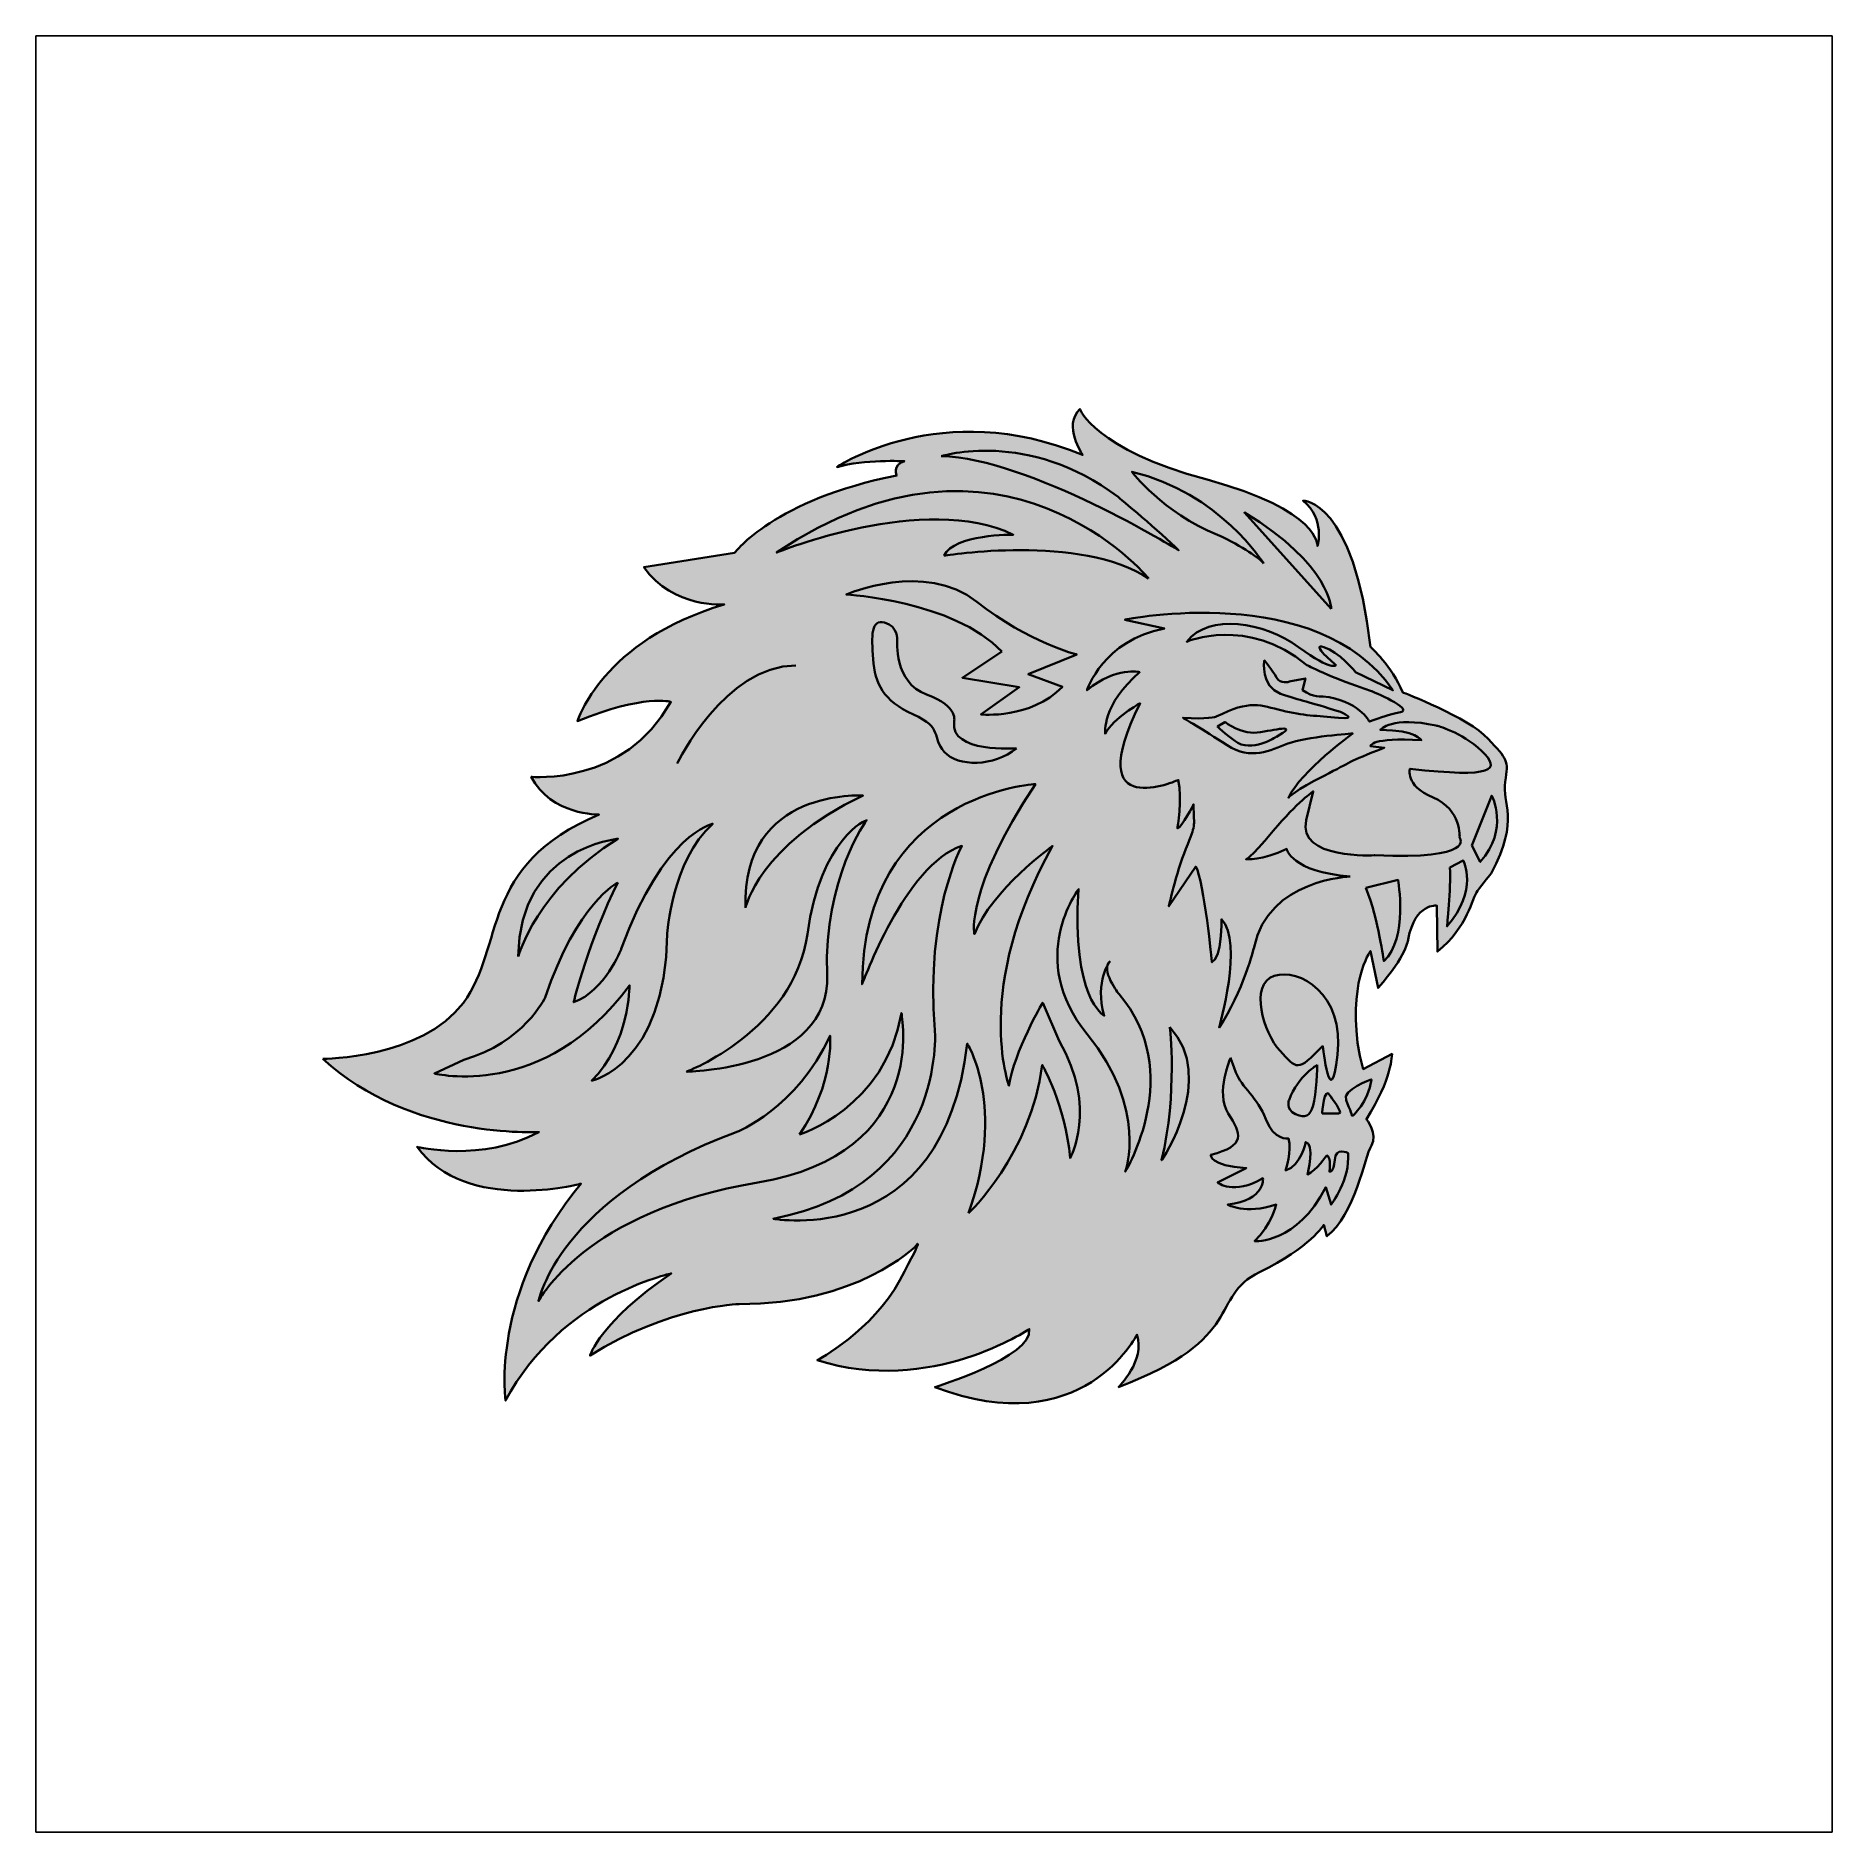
# Model space of a CAD drawing. Header units: inches. Extents: x -361 to 1639, y -600 to 1400.
import ezdxf

# ---------------------------------------------------------------- set-up
doc = ezdxf.new("R2010")
doc.units = ezdxf.units.IN
doc.header["$MEASUREMENT"] = 0
for name, color, linetype in [('Cabellera', 7, 'Continuous'), ('Capa 1', 7, 'Continuous'), ('Colmillos', 7, 'Continuous'), ('Contorno Lon', 7, 'Continuous'), ('ojos', 7, 'Continuous'), ('rostro 1', 7, 'Continuous')]:
    doc.layers.add(name, color=color, linetype=linetype)
picture_1 = doc.add_image_def('image1.png', size_in_pixel=(2000, 2000))

msp = doc.modelspace()

# ---------------------------------------------------------------- hatches: boundary and pattern name
at = {"layer": 'Cabellera', "true_color": 0xfffdfd}
h = msp.add_hatch(color=7, dxfattribs=at)
h.dxf.hatch_style = 2
edge = h.paths.add_edge_path()
edge.add_spline(control_points=[(878, 796), (878, 796), (714.7, 994), (463.7, 824.7), (463.7, 824.7), (628.7, 892.5), (727.3, 844.6), (727.3, 844.6), (661, 845.3), (650.5, 821.3), (650.5, 821.3), (802, 846), (878, 796)], knot_values=[0, 0, 0, 0, 1, 1, 1, 2, 2, 2, 3, 3, 3, 4, 4, 4, 4], degree=3, periodic=1)
h = msp.add_hatch(color=7, dxfattribs=at)
h.dxf.hatch_style = 2
edge = h.paths.add_edge_path()
edge.add_spline(control_points=[(647, 932), (647, 932), (743.3, 962.7), (844, 886.7), (844, 886.7), (892, 846.7), (911.3, 827.3), (911.3, 827.3), (745.3, 930), (647, 932)], knot_values=[0, 0, 0, 0, 1, 1, 1, 2, 2, 2, 3, 3, 3, 3], degree=3, periodic=1)
h = msp.add_hatch(color=7, dxfattribs=at)
h.dxf.hatch_style = 2
edge = h.paths.add_edge_path()
edge.add_spline(control_points=[(1006, 812.7), (1006, 812.7), (957.3, 891.3), (859.3, 914.7), (859.3, 914.7), (893.3, 869.2), (954.7, 844.6), (983.3, 831.3), (1002, 818), (1006, 812.7)], knot_values=[0, 0, 0, 0, 1, 1, 1, 2, 2, 2, 3, 3, 3, 3], degree=3, periodic=1)
h = msp.add_hatch(color=7, dxfattribs=at)
h.dxf.hatch_style = 2
edge = h.paths.add_edge_path()
edge.add_spline(control_points=[(1081.3, 762), (1081.3, 762), (1081.3, 810.7), (984.7, 869.3), (984.7, 869.3), (1081.3, 762), (1081.3, 762)], knot_values=[0, 0, 0, 0, 1, 1, 1, 2, 2, 2, 2], degree=3, periodic=1)
h = msp.add_hatch(color=7, dxfattribs=at)
h.dxf.hatch_style = 2
edge = h.paths.add_edge_path()
edge.add_spline(control_points=[(714.7, 714.7), (714.7, 714.7), (670.7, 685.3), (670.7, 685.3), (670.7, 685.3), (734, 674.7), (734, 674.7), (734, 674.7), (691.3, 644.5), (691.3, 644.5), (691.3, 644.5), (746.7, 638.7), (782, 675.3), (782, 675.3), (744, 689.3), (744, 689.3), (744, 689.3), (798, 711.3), (798, 711.3), (798, 711.3), (744.7, 724), (686.7, 770), (628.7, 816), (541.3, 778), (541.3, 778), (541.3, 778), (660, 771.3), (714.7, 714.7)], knot_values=[0, 0, 0, 0, 1, 1, 1, 2, 2, 2, 3, 3, 3, 4, 4, 4, 5, 5, 5, 6, 6, 6, 7, 7, 7, 8, 8, 8, 9, 9, 9, 9], degree=3, periodic=1)
h = msp.add_hatch(color=7, dxfattribs=at)
h.dxf.hatch_style = 2
edge = h.paths.add_edge_path()
edge.add_spline(control_points=[(730.7, 606.7), (730.7, 606.7), (656.7, 601.3), (661.3, 636), (661.3, 636), (667.5, 653.3), (630.8, 666.7), (594, 680), (598, 727.3), (598, 727.3), (598, 727.3), (599.3, 742.7), (584, 746.7), (568.7, 750.7), (569.3, 732.7), (571.3, 706), (573.3, 679.3), (582, 659.7), (616, 644.5), (650, 629.3), (635.6, 619.3), (650.5, 602.7), (665.3, 586), (706, 586), (730.7, 606.7)], knot_values=[0, 0, 0, 0, 1, 1, 1, 2, 2, 2, 3, 3, 3, 4, 4, 4, 5, 5, 5, 6, 6, 6, 7, 7, 7, 8, 8, 8, 8], degree=3, periodic=1)
h = msp.add_hatch(color=7, dxfattribs=at)
h.dxf.hatch_style = 2
edge = h.paths.add_edge_path()
edge.add_spline(control_points=[(353, 590), (353, 590), (406, 699), (485, 699)], knot_values=[0, 0, 0, 0, 1, 1, 1, 1], degree=3, periodic=0)
edge.add_line((485, 699), (353, 590))
h = msp.add_hatch(color=7, dxfattribs=at)
h.dxf.hatch_style = 2
edge = h.paths.add_edge_path()
edge.add_spline(control_points=[(429, 429), (429, 429), (444, 499.3), (560, 554.2), (560, 554.2), (425, 563), (429, 429)], knot_values=[0, 0, 0, 0, 1, 1, 1, 2, 2, 2, 2], degree=3, periodic=1)
h = msp.add_hatch(color=7, dxfattribs=at)
h.dxf.hatch_style = 2
edge = h.paths.add_edge_path()
edge.add_spline(control_points=[(677.5, 89), (677.5, 89), (747, 154.5), (759.5, 254.2), (759.5, 254.2), (785.5, 209.5), (790.5, 150.5), (790.5, 150.5), (822, 205), (778.5, 281), (778.5, 281), (760, 323.5), (760, 323.5), (760, 323.5), (728, 269), (722.5, 231), (722.5, 231), (682, 340), (771, 498), (771, 498), (703, 449), (684, 400), (684, 400), (673, 448), (752, 567), (752, 567), (560, 556), (559, 344), (559, 344), (607, 478), (670, 498), (670, 498), (629, 423.5), (640, 292.8), (640, 292.8), (653, 119), (460, 83), (460, 83), (649, 47), (676, 278), (676, 278), (720, 209), (677.5, 89)], knot_values=[0, 0, 0, 0, 1, 1, 1, 2, 2, 2, 3, 3, 3, 4, 4, 4, 5, 5, 5, 6, 6, 6, 7, 7, 7, 8, 8, 8, 9, 9, 9, 10, 10, 10, 11, 11, 11, 12, 12, 12, 13, 13, 13, 14, 14, 14, 14], degree=3, periodic=1)
h = msp.add_hatch(color=7, dxfattribs=at)
h.dxf.hatch_style = 2
edge = h.paths.add_edge_path()
edge.add_spline(control_points=[(287, 457.3), (287, 457.3), (241.3, 434.7), (206, 329.3), (206, 329.3), (182, 278.7), (115.3, 260), (115.3, 260), (82.7, 244.7), (82.7, 244.7), (82.7, 244.7), (204, 213.3), (300, 342.7), (300, 342.7), (300, 278), (258, 236.7), (258, 236.7), (339.3, 254), (342, 400), (342, 400), (346.7, 481.3), (392.7, 522.7), (392.7, 522.7), (338, 512.7), (290.7, 383.3), (290.7, 383.3), (272.7, 336.6), (237.7, 324), (237.7, 324), (256, 396), (287, 457.3)], knot_values=[0, 0, 0, 0, 1, 1, 1, 2, 2, 2, 3, 3, 3, 4, 4, 4, 5, 5, 5, 6, 6, 6, 7, 7, 7, 8, 8, 8, 9, 9, 9, 10, 10, 10, 10], degree=3, periodic=1)
h = msp.add_hatch(color=7, dxfattribs=at)
h.dxf.hatch_style = 2
edge = h.paths.add_edge_path()
edge.add_spline(control_points=[(363.3, 246.7), (363.3, 246.7), (482.7, 292), (498, 400), (513.3, 508), (564, 526.8), (564, 526.8), (564, 526.8), (516, 462), (520, 355), (524, 248), (363.3, 246.7), (363.3, 246.7)], knot_values=[0, 0, 0, 0, 1, 1, 1, 2, 2, 2, 3, 3, 3, 4, 4, 4, 4], degree=3, periodic=1)
h = msp.add_hatch(color=7, dxfattribs=at)
h.dxf.hatch_style = 2
edge = h.paths.add_edge_path()
edge.add_spline(control_points=[(176, 375), (176, 375), (197, 451), (287, 506), (287, 506), (177, 496), (176, 375)], knot_values=[0, 0, 0, 0, 1, 1, 1, 2, 2, 2, 2], degree=3, periodic=1)
h = msp.add_hatch(color=7, dxfattribs=at)
h.dxf.hatch_style = 2
edge = h.paths.add_edge_path()
edge.add_spline(control_points=[(835, 369.8), (835, 369.8), (817.5, 348), (828.5, 309), (828.5, 309), (791.5, 328.5), (800, 450), (800, 450), (741, 372.5), (809.5, 288.5), (878, 204.5), (852, 135.5), (852, 135.5), (852, 135.5), (919.5, 246.5), (845, 333), (845, 333), (823.5, 360.7), (835, 369.8)], knot_values=[0, 0, 0, 0, 1, 1, 1, 2, 2, 2, 3, 3, 3, 4, 4, 4, 5, 5, 5, 6, 6, 6, 6], degree=3, periodic=1)
h = msp.add_hatch(color=7, dxfattribs=at)
h.dxf.hatch_style = 2
edge = h.paths.add_edge_path()
edge.add_spline(control_points=[(1072, 275.5), (1072, 275.5), (1080.3, 197.3), (1088.3, 265.3), (1096.3, 333.3), (1045.7, 362.7), (1017.7, 353.3), (989.7, 344), (1005.7, 290), (1024.3, 270), (1043, 250), (1043, 245), (1072, 275.5)], knot_values=[0, 0, 0, 0, 1, 1, 1, 2, 2, 2, 3, 3, 3, 4, 4, 4, 4], degree=3, periodic=1)
h = msp.add_hatch(color=7, dxfattribs=at)
h.dxf.hatch_style = 2
edge = h.paths.add_edge_path()
edge.add_spline(control_points=[(489.3, 176.7), (489.3, 176.7), (584.7, 206), (602.7, 312), (602.7, 312), (635.3, 155.3), (442.7, 123.3), (250, 91.3), (198.7, -8.7), (198.7, -8.7), (198.7, -8.7), (220.7, 106), (418.7, 179.3), (418.7, 179.3), (486.7, 205.9), (523.3, 286.7), (523.3, 286.7), (528, 233.3), (489.3, 176.7)], knot_values=[0, 0, 0, 0, 1, 1, 1, 2, 2, 2, 3, 3, 3, 4, 4, 4, 5, 5, 5, 6, 6, 6, 6], degree=3, periodic=1)
h = msp.add_hatch(color=7, dxfattribs=at)
h.dxf.hatch_style = 2
edge = h.paths.add_edge_path()
edge.add_spline(control_points=[(901.5, 296.3), (901.5, 296.3), (910.5, 224), (892.5, 148), (892.5, 148), (954.5, 239.1), (901.5, 296.3)], knot_values=[0, 0, 0, 0, 1, 1, 1, 2, 2, 2, 2], degree=3, periodic=1)
h = msp.add_hatch(color=7, dxfattribs=at)
h.dxf.hatch_style = 2
edge = h.paths.add_edge_path()
edge.add_spline(control_points=[(969.3, 262), (969.3, 262), (952, 223.7), (966.7, 200.2), (981.3, 176.7), (986.7, 164.7), (947.3, 154), (947.3, 154), (945.3, 142), (986.7, 139.3), (986.7, 139.3), (954.7, 123.3), (954.7, 123.3), (954.7, 123.3), (972.7, 108.7), (1005.3, 128), (1005.3, 128), (1008.7, 104), (966, 98.7), (966, 98.7), (985.3, 87.3), (1020, 98.7), (1020, 98.7), (1014.7, 76), (996, 58), (996, 58), (1043.3, 54.7), (1075.3, 118), (1075.3, 118), (1081.2, 98.7), (1081.2, 98.7), (1081.2, 98.7), (1102.7, 127.3), (1100, 156), (1100, 156), (1086.2, 163.5), (1085.2, 148.5), (1084.2, 133.5), (1079.3, 135.5), (1079.3, 135.5), (1079.3, 135.5), (1081.8, 152), (1076.2, 153.3), (1076.2, 153.3), (1064.7, 136.5), (1054.8, 132.3), (1054.8, 132.3), (1063.5, 167.3), (1052.7, 168.3), (1052.7, 168.3), (1048.3, 142.3), (1030.5, 136.8), (1030.5, 136.8), (1037.8, 158.8), (1033.6, 172.3), (1033.6, 172.3), (1017.2, 169.8), (1008.5, 193.8), (999.8, 217.8), (981, 229.7), (975.2, 245.8), (969.3, 262), (969.3, 262), (969.3, 262)], knot_values=[0, 0, 0, 0, 1, 1, 1, 2, 2, 2, 3, 3, 3, 4, 4, 4, 5, 5, 5, 6, 6, 6, 7, 7, 7, 8, 8, 8, 9, 9, 9, 10, 10, 10, 11, 11, 11, 12, 12, 12, 13, 13, 13, 14, 14, 14, 15, 15, 15, 16, 16, 16, 17, 17, 17, 18, 18, 18, 19, 19, 19, 20, 20, 20, 21, 21, 21, 21], degree=3, periodic=1)
at = {"layer": 'Colmillos', "true_color": 0xf2e7e7}
h = msp.add_hatch(color=7, dxfattribs=at)
h.dxf.hatch_style = 2
edge = h.paths.add_edge_path()
edge.add_spline(control_points=[(1238, 498.7), (1238, 498.7), (1260, 554.2), (1260, 554.2), (1260, 554.2), (1279.8, 516.8), (1247.2, 480.3), (1247.2, 480.3), (1238, 498.7), (1238, 498.7)], knot_values=[0, 0, 0, 0, 1, 1, 1, 2, 2, 2, 3, 3, 3, 3], degree=3, periodic=1)
h = msp.add_hatch(color=7, dxfattribs=at)
h.dxf.hatch_style = 2
edge = h.paths.add_edge_path()
edge.add_spline(control_points=[(1213.5, 474), (1213.5, 474), (1228.3, 481.7), (1228.3, 481.7), (1228.3, 481.7), (1245.7, 449), (1210.2, 408.5), (1210.2, 408.5), (1214.8, 450.3), (1213.5, 474)], knot_values=[0, 0, 0, 0, 1, 1, 1, 2, 2, 2, 3, 3, 3, 3], degree=3, periodic=1)
h = msp.add_hatch(color=7, dxfattribs=at)
h.dxf.hatch_style = 2
edge = h.paths.add_edge_path()
edge.add_spline(control_points=[(1120, 451.3), (1120, 451.3), (1155.7, 460.3), (1155.7, 460.3), (1155.7, 460.3), (1167.5, 395), (1139.8, 369.8), (1139.8, 369.8), (1134.2, 415), (1120, 451.3)], knot_values=[0, 0, 0, 0, 1, 1, 1, 2, 2, 2, 3, 3, 3, 3], degree=3, periodic=1)
h = msp.add_hatch(color=7, dxfattribs=at)
h.dxf.hatch_style = 2
edge = h.paths.add_edge_path()
edge.add_spline(control_points=[(1065.8, 254.2), (1065.8, 254.2), (1045, 243), (1034.3, 215), (1034.3, 215), (1030.2, 205), (1041.5, 199.5), (1052.8, 194), (1057.5, 197.5), (1061.2, 209), (1065, 220.5), (1065.8, 254.2), (1065.8, 254.2)], knot_values=[0, 0, 0, 0, 1, 1, 1, 2, 2, 2, 3, 3, 3, 4, 4, 4, 4], degree=3, periodic=1)
h = msp.add_hatch(color=7, dxfattribs=at)
h.dxf.hatch_style = 2
edge = h.paths.add_edge_path()
edge.add_spline(control_points=[(1071.2, 200.2), (1071.2, 200.2), (1073.5, 232.5), (1080, 219.8), (1080, 219.8), (1096.5, 199), (1089.5, 200.2), (1089.5, 200.2), (1071.2, 200.2), (1071.2, 200.2)], knot_values=[0, 0, 0, 0, 1, 1, 1, 2, 2, 2, 3, 3, 3, 3], degree=3, periodic=1)
h = msp.add_hatch(color=7, dxfattribs=at)
h.dxf.hatch_style = 2
edge = h.paths.add_edge_path()
edge.add_spline(control_points=[(1104.8, 197), (1104.8, 197), (1123, 212.8), (1126, 238), (1126, 238), (1092.8, 226.5), (1097.8, 215), (1102.8, 203.5), (1104.8, 197), (1104.8, 197)], knot_values=[0, 0, 0, 0, 1, 1, 1, 2, 2, 2, 3, 3, 3, 3], degree=3, periodic=1)
at = {"layer": 'Contorno Lon', "true_color": 0xffffff}
h = msp.add_hatch(color=7, dxfattribs=at)
h.dxf.hatch_style = 2
edge = h.paths.add_edge_path()
edge.add_spline(control_points=[(-41.5, 261), (-41.5, 261), (68.5, 261), (115, 323.5), (161.5, 386), (132, 476.5), (266, 533), (266, 533), (213, 532), (190.5, 575), (190.5, 575), (294, 564.5), (346, 658.5), (346, 658.5), (316.5, 667.5), (242, 637), (242, 637), (269, 726.5), (405.5, 767), (405.5, 767), (348.5, 762), (316, 808.5), (316, 808.5), (417, 824.5), (417, 824.5), (417, 824.5), (461.5, 884), (597.5, 910.5), (597.5, 910.5), (592, 922), (606, 926.5), (606, 926.5), (560.5, 928.5), (531, 920), (531, 920), (647, 998.5), (804.5, 933.5), (804.5, 933.5), (782, 966.5), (801.5, 984.5), (801.5, 984.5), (817, 940), (943, 906), (1069, 872), (1066, 832), (1066, 832), (1066, 832), (1075, 862), (1050, 882.5), (1050, 882.5), (1106, 884), (1125, 719.5), (1125, 719.5), (1149, 698.5), (1161, 669), (1161, 669), (1234.5, 641), (1256, 617.5), (1277.5, 594), (1279, 594), (1275, 569.5), (1271, 545), (1292, 529), (1259.5, 467.5), (1259.5, 467.5), (1250, 456), (1244, 448), (1238, 440), (1234, 408), (1199.5, 380.5), (1199.5, 380.5), (1199, 431.5), (1199, 431.5), (1199, 431.5), (1174.5, 435), (1167, 394), (1167, 394), (1165.5, 375.5), (1133.5, 340), (1133.5, 340), (1125, 381), (1125, 381), (1125, 381), (1098.5, 344.5), (1113, 264.5), (1113, 264.5), (1117, 249.5), (1117, 249.5), (1117, 249.5), (1149, 266.5), (1149, 266.5), (1149, 266.5), (1149, 238), (1120.5, 194), (1120.5, 194), (1133.5, 177), (1126, 164.5), (1118.5, 152), (1107.5, 87), (1076.5, 63.5), (1076.5, 63.5), (1073, 76), (1073, 76), (1073, 76), (1058.5, 51.5), (1001.5, 23.5), (944.5, -4.5), (988, -50), (844.5, -104.5), (844.5, -104.5), (874.5, -75), (865, -46), (865, -46), (805, -167.5), (640, -104.5), (640, -104.5), (750, -71), (745, -40), (745, -40), (635, -114.5), (509, -74.5), (509, -74.5), (571, -41.5), (601, 14.5), (631, 70.5), (618.3, 52), (618.3, 52), (618.3, 52), (553, -13), (422, -12), (422, -12), (342.5, -14.5), (256, -69.5), (256, -69.5), (266.5, -32), (346.5, 22), (346.5, 22), (223.5, -3.5), (162, -119.5), (162, -119.5), (144, -0.5), (246, 122), (246, 122), (118, 87.5), (63.5, 163), (63.5, 163), (136, 145), (199, 179.5), (199, 179.5), (55.5, 171), (-41.5, 261)], knot_values=[0, 0, 0, 0, 1, 1, 1, 2, 2, 2, 3, 3, 3, 4, 4, 4, 5, 5, 5, 6, 6, 6, 7, 7, 7, 8, 8, 8, 9, 9, 9, 10, 10, 10, 11, 11, 11, 12, 12, 12, 13, 13, 13, 14, 14, 14, 15, 15, 15, 16, 16, 16, 17, 17, 17, 18, 18, 18, 19, 19, 19, 20, 20, 20, 21, 21, 21, 22, 22, 22, 23, 23, 23, 24, 24, 24, 25, 25, 25, 26, 26, 26, 27, 27, 27, 28, 28, 28, 29, 29, 29, 30, 30, 30, 31, 31, 31, 32, 32, 32, 33, 33, 33, 34, 34, 34, 35, 35, 35, 36, 36, 36, 37, 37, 37, 38, 38, 38, 39, 39, 39, 40, 40, 40, 41, 41, 41, 42, 42, 42, 43, 43, 43, 44, 44, 44, 45, 45, 45, 46, 46, 46, 47, 47, 47, 48, 48, 48, 49, 49, 49, 50, 50, 50, 50], degree=3, periodic=1)
at = {"layer": 'ojos', "true_color": 0xf2e7e7}
h = msp.add_hatch(color=7, dxfattribs=at)
h.dxf.hatch_style = 2
edge = h.paths.add_edge_path()
edge.add_spline(control_points=[(954.7, 631), (954.7, 631), (963, 636), (963, 636), (963, 636), (982, 621), (1002.7, 624.7), (1023.3, 628.3), (1044.7, 633.3), (1020.3, 619.7), (1020.3, 619.7), (992, 601), (974, 615), (956, 629), (954.7, 631), (954.7, 631)], knot_values=[0, 0, 0, 0, 1, 1, 1, 2, 2, 2, 3, 3, 3, 4, 4, 4, 5, 5, 5, 5], degree=3, periodic=1)

# ---------------------------------------------------------------- linework, layer by layer
at = {"layer": 'Cabellera', "color": 7, "lineweight": 35, "true_color": 0xffffff}
for points, knots in [([(878, 796), (878, 796), (714.7, 994), (463.7, 824.7), (463.7, 824.7), (628.7, 892.5), (727.3, 844.6), (727.3, 844.6), (661, 845.3), (650.5, 821.3), (650.5, 821.3), (802, 846), (878, 796)], [0, 0, 0, 0, 1, 1, 1, 2, 2, 2, 3, 3, 3, 4, 4, 4, 4]), ([(647, 932), (647, 932), (743.3, 962.7), (844, 886.7), (844, 886.7), (892, 846.7), (911.3, 827.3), (911.3, 827.3), (745.3, 930), (647, 932)], [0, 0, 0, 0, 1, 1, 1, 2, 2, 2, 3, 3, 3, 3]), ([(1006, 812.7), (1006, 812.7), (957.3, 891.3), (859.3, 914.7), (859.3, 914.7), (893.3, 869.2), (954.7, 844.6), (983.3, 831.3), (1002, 818), (1006, 812.7)], [0, 0, 0, 0, 1, 1, 1, 2, 2, 2, 3, 3, 3, 3]), ([(1081.3, 762), (1081.3, 762), (1081.3, 810.7), (984.7, 869.3), (984.7, 869.3), (1081.3, 762), (1081.3, 762)], [0, 0, 0, 0, 1, 1, 1, 2, 2, 2, 2]), ([(714.7, 714.7), (714.7, 714.7), (670.7, 685.3), (670.7, 685.3), (670.7, 685.3), (734, 674.7), (734, 674.7), (734, 674.7), (691.3, 644.5), (691.3, 644.5), (691.3, 644.5), (746.7, 638.7), (782, 675.3), (782, 675.3), (744, 689.3), (744, 689.3), (744, 689.3), (798, 711.3), (798, 711.3), (798, 711.3), (744.7, 724), (686.7, 770), (628.7, 816), (541.3, 778), (541.3, 778), (541.3, 778), (660, 771.3), (714.7, 714.7)], [0, 0, 0, 0, 1, 1, 1, 2, 2, 2, 3, 3, 3, 4, 4, 4, 5, 5, 5, 6, 6, 6, 7, 7, 7, 8, 8, 8, 9, 9, 9, 9]), ([(730.7, 606.7), (730.7, 606.7), (656.7, 601.3), (661.3, 636), (661.3, 636), (667.5, 653.3), (630.8, 666.7), (594, 680), (598, 727.3), (598, 727.3), (598, 727.3), (599.3, 742.7), (584, 746.7), (568.7, 750.7), (569.3, 732.7), (571.3, 706), (573.3, 679.3), (582, 659.7), (616, 644.5), (650, 629.3), (635.6, 619.3), (650.5, 602.7), (665.3, 586), (706, 586), (730.7, 606.7)], [0, 0, 0, 0, 1, 1, 1, 2, 2, 2, 3, 3, 3, 4, 4, 4, 5, 5, 5, 6, 6, 6, 7, 7, 7, 8, 8, 8, 8]), ([(429, 429), (429, 429), (444, 499.3), (560, 554.2), (560, 554.2), (425, 563), (429, 429)], [0, 0, 0, 0, 1, 1, 1, 2, 2, 2, 2]), ([(677.5, 89), (677.5, 89), (747, 154.5), (759.5, 254.2), (759.5, 254.2), (785.5, 209.5), (790.5, 150.5), (790.5, 150.5), (822, 205), (778.5, 281), (778.5, 281), (760, 323.5), (760, 323.5), (760, 323.5), (728, 269), (722.5, 231), (722.5, 231), (682, 340), (771, 498), (771, 498), (703, 449), (684, 400), (684, 400), (673, 448), (752, 567), (752, 567), (560, 556), (559, 344), (559, 344), (607, 478), (670, 498), (670, 498), (629, 423.5), (640, 292.8), (640, 292.8), (653, 119), (460, 83), (460, 83), (649, 47), (676, 278), (676, 278), (720, 209), (677.5, 89)], [0, 0, 0, 0, 1, 1, 1, 2, 2, 2, 3, 3, 3, 4, 4, 4, 5, 5, 5, 6, 6, 6, 7, 7, 7, 8, 8, 8, 9, 9, 9, 10, 10, 10, 11, 11, 11, 12, 12, 12, 13, 13, 13, 14, 14, 14, 14]), ([(287, 457.3), (287, 457.3), (241.3, 434.7), (206, 329.3), (206, 329.3), (182, 278.7), (115.3, 260), (115.3, 260), (82.7, 244.7), (82.7, 244.7), (82.7, 244.7), (204, 213.3), (300, 342.7), (300, 342.7), (300, 278), (258, 236.7), (258, 236.7), (339.3, 254), (342, 400), (342, 400), (346.7, 481.3), (392.7, 522.7), (392.7, 522.7), (338, 512.7), (290.7, 383.3), (290.7, 383.3), (272.7, 336.6), (237.7, 324), (237.7, 324), (256, 396), (287, 457.3)], [0, 0, 0, 0, 1, 1, 1, 2, 2, 2, 3, 3, 3, 4, 4, 4, 5, 5, 5, 6, 6, 6, 7, 7, 7, 8, 8, 8, 9, 9, 9, 10, 10, 10, 10]), ([(363.3, 246.7), (363.3, 246.7), (482.7, 292), (498, 400), (513.3, 508), (564, 526.8), (564, 526.8), (564, 526.8), (516, 462), (520, 355), (524, 248), (363.3, 246.7), (363.3, 246.7)], [0, 0, 0, 0, 1, 1, 1, 2, 2, 2, 3, 3, 3, 4, 4, 4, 4]), ([(176, 375), (176, 375), (197, 451), (287, 506), (287, 506), (177, 496), (176, 375)], [0, 0, 0, 0, 1, 1, 1, 2, 2, 2, 2]), ([(835, 369.8), (835, 369.8), (817.5, 348), (828.5, 309), (828.5, 309), (791.5, 328.5), (800, 450), (800, 450), (741, 372.5), (809.5, 288.5), (878, 204.5), (852, 135.5), (852, 135.5), (852, 135.5), (919.5, 246.5), (845, 333), (845, 333), (823.5, 360.7), (835, 369.8)], [0, 0, 0, 0, 1, 1, 1, 2, 2, 2, 3, 3, 3, 4, 4, 4, 5, 5, 5, 6, 6, 6, 6]), ([(1072, 275.5), (1072, 275.5), (1080.3, 197.3), (1088.3, 265.3), (1096.3, 333.3), (1045.7, 362.7), (1017.7, 353.3), (989.7, 344), (1005.7, 290), (1024.3, 270), (1043, 250), (1043, 245), (1072, 275.5)], [0, 0, 0, 0, 1, 1, 1, 2, 2, 2, 3, 3, 3, 4, 4, 4, 4]), ([(489.3, 176.7), (489.3, 176.7), (584.7, 206), (602.7, 312), (602.7, 312), (635.3, 155.3), (442.7, 123.3), (250, 91.3), (198.7, -8.7), (198.7, -8.7), (198.7, -8.7), (220.7, 106), (418.7, 179.3), (418.7, 179.3), (486.7, 205.9), (523.3, 286.7), (523.3, 286.7), (528, 233.3), (489.3, 176.7)], [0, 0, 0, 0, 1, 1, 1, 2, 2, 2, 3, 3, 3, 4, 4, 4, 5, 5, 5, 6, 6, 6, 6]), ([(901.5, 296.3), (901.5, 296.3), (910.5, 224), (892.5, 148), (892.5, 148), (954.5, 239.1), (901.5, 296.3)], [0, 0, 0, 0, 1, 1, 1, 2, 2, 2, 2]), ([(969.3, 262), (969.3, 262), (952, 223.7), (966.7, 200.2), (981.3, 176.7), (986.7, 164.7), (947.3, 154), (947.3, 154), (945.3, 142), (986.7, 139.3), (986.7, 139.3), (954.7, 123.3), (954.7, 123.3), (954.7, 123.3), (972.7, 108.7), (1005.3, 128), (1005.3, 128), (1008.7, 104), (966, 98.7), (966, 98.7), (985.3, 87.3), (1020, 98.7), (1020, 98.7), (1014.7, 76), (996, 58), (996, 58), (1043.3, 54.7), (1075.3, 118), (1075.3, 118), (1081.2, 98.7), (1081.2, 98.7), (1081.2, 98.7), (1102.7, 127.3), (1100, 156), (1100, 156), (1086.2, 163.5), (1085.2, 148.5), (1084.2, 133.5), (1079.3, 135.5), (1079.3, 135.5), (1079.3, 135.5), (1081.8, 152), (1076.2, 153.3), (1076.2, 153.3), (1064.7, 136.5), (1054.8, 132.3), (1054.8, 132.3), (1063.5, 167.3), (1052.7, 168.3), (1052.7, 168.3), (1048.3, 142.3), (1030.5, 136.8), (1030.5, 136.8), (1037.8, 158.8), (1033.6, 172.3), (1033.6, 172.3), (1017.2, 169.8), (1008.5, 193.8), (999.8, 217.8), (981, 229.7), (975.2, 245.8), (969.3, 262), (969.3, 262), (969.3, 262)], [0, 0, 0, 0, 1, 1, 1, 2, 2, 2, 3, 3, 3, 4, 4, 4, 5, 5, 5, 6, 6, 6, 7, 7, 7, 8, 8, 8, 9, 9, 9, 10, 10, 10, 11, 11, 11, 12, 12, 12, 13, 13, 13, 14, 14, 14, 15, 15, 15, 16, 16, 16, 17, 17, 17, 18, 18, 18, 19, 19, 19, 20, 20, 20, 21, 21, 21, 21])]:
    msp.add_open_spline(points, degree=3, knots=knots, dxfattribs=at)
msp.add_open_spline([(353, 590), (353, 590), (406, 699), (485, 699)], degree=3, dxfattribs=at)
at = {"layer": 'Colmillos', "color": 7, "lineweight": 35, "true_color": 0xffffff}
for points, knots in [([(1238, 498.7), (1238, 498.7), (1260, 554.2), (1260, 554.2), (1260, 554.2), (1279.8, 516.8), (1247.2, 480.3), (1247.2, 480.3), (1238, 498.7), (1238, 498.7)], [0, 0, 0, 0, 1, 1, 1, 2, 2, 2, 3, 3, 3, 3]), ([(1213.5, 474), (1213.5, 474), (1228.3, 481.7), (1228.3, 481.7), (1228.3, 481.7), (1245.7, 449), (1210.2, 408.5), (1210.2, 408.5), (1214.8, 450.3), (1213.5, 474)], [0, 0, 0, 0, 1, 1, 1, 2, 2, 2, 3, 3, 3, 3]), ([(1120, 451.3), (1120, 451.3), (1155.7, 460.3), (1155.7, 460.3), (1155.7, 460.3), (1167.5, 395), (1139.8, 369.8), (1139.8, 369.8), (1134.2, 415), (1120, 451.3)], [0, 0, 0, 0, 1, 1, 1, 2, 2, 2, 3, 3, 3, 3]), ([(1065.8, 254.2), (1065.8, 254.2), (1045, 243), (1034.3, 215), (1034.3, 215), (1030.2, 205), (1041.5, 199.5), (1052.8, 194), (1057.5, 197.5), (1061.2, 209), (1065, 220.5), (1065.8, 254.2), (1065.8, 254.2)], [0, 0, 0, 0, 1, 1, 1, 2, 2, 2, 3, 3, 3, 4, 4, 4, 4]), ([(1071.2, 200.2), (1071.2, 200.2), (1073.5, 232.5), (1080, 219.8), (1080, 219.8), (1096.5, 199), (1089.5, 200.2), (1089.5, 200.2), (1071.2, 200.2), (1071.2, 200.2)], [0, 0, 0, 0, 1, 1, 1, 2, 2, 2, 3, 3, 3, 3]), ([(1104.8, 197), (1104.8, 197), (1123, 212.8), (1126, 238), (1126, 238), (1092.8, 226.5), (1097.8, 215), (1102.8, 203.5), (1104.8, 197), (1104.8, 197)], [0, 0, 0, 0, 1, 1, 1, 2, 2, 2, 3, 3, 3, 3])]:
    msp.add_open_spline(points, degree=3, knots=knots, dxfattribs=at)
at = {"layer": 'Contorno Lon', "color": 7, "lineweight": 35, "true_color": 0xffffff}
msp.add_open_spline([(-41.5, 261), (-41.5, 261), (68.5, 261), (115, 323.5), (161.5, 386), (132, 476.5), (266, 533), (266, 533), (213, 532), (190.5, 575), (190.5, 575), (294, 564.5), (346, 658.5), (346, 658.5), (316.5, 667.5), (242, 637), (242, 637), (269, 726.5), (405.5, 767), (405.5, 767), (348.5, 762), (316, 808.5), (316, 808.5), (417, 824.5), (417, 824.5), (417, 824.5), (461.5, 884), (597.5, 910.5), (597.5, 910.5), (592, 922), (606, 926.5), (606, 926.5), (560.5, 928.5), (531, 920), (531, 920), (647, 998.5), (804.5, 933.5), (804.5, 933.5), (782, 966.5), (801.5, 984.5), (801.5, 984.5), (817, 940), (943, 906), (1069, 872), (1066, 832), (1066, 832), (1066, 832), (1075, 862), (1050, 882.5), (1050, 882.5), (1106, 884), (1125, 719.5), (1125, 719.5), (1149, 698.5), (1161, 669), (1161, 669), (1234.5, 641), (1256, 617.5), (1277.5, 594), (1279, 594), (1275, 569.5), (1271, 545), (1292, 529), (1259.5, 467.5), (1259.5, 467.5), (1250, 456), (1244, 448), (1238, 440), (1234, 408), (1199.5, 380.5), (1199.5, 380.5), (1199, 431.5), (1199, 431.5), (1199, 431.5), (1174.5, 435), (1167, 394), (1167, 394), (1165.5, 375.5), (1133.5, 340), (1133.5, 340), (1125, 381), (1125, 381), (1125, 381), (1098.5, 344.5), (1113, 264.5), (1113, 264.5), (1117, 249.5), (1117, 249.5), (1117, 249.5), (1149, 266.5), (1149, 266.5), (1149, 266.5), (1149, 238), (1120.5, 194), (1120.5, 194), (1133.5, 177), (1126, 164.5), (1118.5, 152), (1107.5, 87), (1076.5, 63.5), (1076.5, 63.5), (1073, 76), (1073, 76), (1073, 76), (1058.5, 51.5), (1001.5, 23.5), (944.5, -4.5), (988, -50), (844.5, -104.5), (844.5, -104.5), (874.5, -75), (865, -46), (865, -46), (805, -167.5), (640, -104.5), (640, -104.5), (750, -71), (745, -40), (745, -40), (635, -114.5), (509, -74.5), (509, -74.5), (571, -41.5), (601, 14.5), (631, 70.5), (618.3, 52), (618.3, 52), (618.3, 52), (553, -13), (422, -12), (422, -12), (342.5, -14.5), (256, -69.5), (256, -69.5), (266.5, -32), (346.5, 22), (346.5, 22), (223.5, -3.5), (162, -119.5), (162, -119.5), (144, -0.5), (246, 122), (246, 122), (118, 87.5), (63.5, 163), (63.5, 163), (136, 145), (199, 179.5), (199, 179.5), (55.5, 171), (-41.5, 261)], degree=3, knots=[0, 0, 0, 0, 1, 1, 1, 2, 2, 2, 3, 3, 3, 4, 4, 4, 5, 5, 5, 6, 6, 6, 7, 7, 7, 8, 8, 8, 9, 9, 9, 10, 10, 10, 11, 11, 11, 12, 12, 12, 13, 13, 13, 14, 14, 14, 15, 15, 15, 16, 16, 16, 17, 17, 17, 18, 18, 18, 19, 19, 19, 20, 20, 20, 21, 21, 21, 22, 22, 22, 23, 23, 23, 24, 24, 24, 25, 25, 25, 26, 26, 26, 27, 27, 27, 28, 28, 28, 29, 29, 29, 30, 30, 30, 31, 31, 31, 32, 32, 32, 33, 33, 33, 34, 34, 34, 35, 35, 35, 36, 36, 36, 37, 37, 37, 38, 38, 38, 39, 39, 39, 40, 40, 40, 41, 41, 41, 42, 42, 42, 43, 43, 43, 44, 44, 44, 45, 45, 45, 46, 46, 46, 47, 47, 47, 48, 48, 48, 49, 49, 49, 50, 50, 50, 50], dxfattribs=at)
at = {"layer": 'ojos', "color": 7, "lineweight": 35, "true_color": 0xffffff}
msp.add_open_spline([(954.7, 631), (954.7, 631), (963, 636), (963, 636), (963, 636), (982, 621), (1002.7, 624.7), (1023.3, 628.3), (1044.7, 633.3), (1020.3, 619.7), (1020.3, 619.7), (992, 601), (974, 615), (956, 629), (954.7, 631), (954.7, 631)], degree=3, knots=[0, 0, 0, 0, 1, 1, 1, 2, 2, 2, 3, 3, 3, 4, 4, 4, 5, 5, 5, 5], dxfattribs=at)
at = {"layer": 'rostro 1', "color": 7, "lineweight": 35, "true_color": 0xffffff}
msp.add_open_spline([(1102.5, 464), (1102.5, 464), (1011, 461), (995.5, 385.5), (995.5, 385.5), (983, 335), (956.5, 296), (956.5, 296), (984, 391), (959, 416.5), (959, 416.5), (960, 373.5), (948.5, 368.5), (948.5, 368.5), (940, 457.5), (930.5, 475), (930.5, 475), (900.5, 430.9), (900.5, 430.9), (900.5, 430.9), (908, 466), (919.5, 495), (931, 524), (928.5, 516), (928, 544.5), (928, 544.5), (915.5, 519), (910, 517.5), (910, 517.5), (915.5, 550.5), (911, 571.5), (911, 571.5), (801, 522), (868.5, 657), (868.5, 657), (839, 640.5), (829.5, 623), (829.5, 623), (826, 656), (868, 691.5), (868, 691.5), (842.5, 698.5), (809.5, 671.5), (809.5, 671.5), (827, 727.5), (895.5, 740), (895.5, 740), (851.5, 750), (851.5, 750), (851.5, 750), (1065.5, 794), (1150, 671.5), (1150, 671.5), (1108.5, 691.5), (1108.5, 691.5), (1108.5, 691.5), (1089.5, 714.5), (1073, 719.5), (1056.5, 724.5), (1086.5, 699.5), (1086.5, 699.5), (1086.5, 699.5), (1083.5, 691.5), (1045, 719.5), (1006.5, 747.5), (945, 757.5), (920.5, 725.5), (920.5, 725.5), (987.5, 754.5), (1054, 699.5), (1054, 699.5), (1079.5, 686), (1126, 670.5), (1126, 670.5), (1174, 650.5), (1158.5, 647), (1143, 643.5), (1139.5, 642), (1124, 636.5), (1124, 636.5), (1111, 660.5), (1072, 664.5), (1072, 664.5), (1061, 663), (1049.5, 671.5), (1049.5, 671.5), (1052.5, 684.5), (1052.5, 684.5), (1052.5, 684.5), (1034.5, 681), (1034.5, 681), (1034.5, 681), (1024.5, 677.5), (1020.3, 685.7), (1016.2, 693.8), (1006.8, 704.5), (1006.8, 704.5), (1006.8, 704.5), (1002, 675.8), (1025, 667.5), (1048, 659.2), (1055.3, 659.2), (1091.5, 647.3), (1091.5, 647.3), (1113.5, 638.3), (1089.5, 640.7), (1065.5, 643), (1050.2, 643), (1026.5, 648.8), (1002.8, 654.7), (991.3, 661.3), (953.3, 642), (953.3, 642), (942.7, 638.7), (916.3, 640.7), (916.3, 640.7), (938.3, 627.7), (965.3, 610.3), (992.3, 593), (1013.3, 604.3), (1033, 612), (1052.7, 619.7), (1105.3, 623.3), (1105.3, 623.3), (1105.3, 623.3), (1047.3, 581.3), (1033.7, 551.7), (1033.7, 551.7), (1041.3, 560.3), (1073.3, 576.3), (1105.3, 592.3), (1098, 591), (1140.3, 607.3), (1140.3, 607.3), (1125, 609.3), (1125, 609.3), (1125, 609.3), (1125.3, 619.3), (1181.7, 615.7), (1181.7, 615.7), (1176.3, 627), (1136, 627.3), (1136, 627.3), (1148.7, 643), (1198.3, 632), (1198.3, 632), (1226.3, 625.3), (1248.7, 604), (1271, 582.7), (1262.7, 573.3), (1169, 584), (1169, 584), (1162.7, 565.7), (1194.7, 552), (1226.7, 538.3), (1224.3, 507.3), (1224.3, 507.3), (1224.3, 507.3), (1243.3, 482.3), (1130, 487.7), (1130, 487.7), (1043.3, 482.5), (1053.3, 526.8), (1053.3, 526.8), (1061.3, 558.7), (1061.3, 558.7), (1061.3, 558.7), (1044, 547.7), (1016.7, 514.7), (989.3, 481.7), (986.3, 483.3), (986.3, 483.3), (986.3, 483.3), (1004, 481.3), (1031.7, 494.7), (1031.7, 494.7), (1036.3, 469.3), (1102.5, 464)], degree=3, knots=[0, 0, 0, 0, 1, 1, 1, 2, 2, 2, 3, 3, 3, 4, 4, 4, 5, 5, 5, 6, 6, 6, 7, 7, 7, 8, 8, 8, 9, 9, 9, 10, 10, 10, 11, 11, 11, 12, 12, 12, 13, 13, 13, 14, 14, 14, 15, 15, 15, 16, 16, 16, 17, 17, 17, 18, 18, 18, 19, 19, 19, 20, 20, 20, 21, 21, 21, 22, 22, 22, 23, 23, 23, 24, 24, 24, 25, 25, 25, 26, 26, 26, 27, 27, 27, 28, 28, 28, 29, 29, 29, 30, 30, 30, 31, 31, 31, 32, 32, 32, 33, 33, 33, 34, 34, 34, 35, 35, 35, 36, 36, 36, 37, 37, 37, 38, 38, 38, 39, 39, 39, 40, 40, 40, 41, 41, 41, 42, 42, 42, 43, 43, 43, 44, 44, 44, 45, 45, 45, 46, 46, 46, 47, 47, 47, 48, 48, 48, 49, 49, 49, 50, 50, 50, 51, 51, 51, 52, 52, 52, 53, 53, 53, 54, 54, 54, 55, 55, 55, 56, 56, 56, 57, 57, 57, 58, 58, 58, 59, 59, 59, 59], dxfattribs=at)

# ---------------------------------------------------------------- pictures from other files: only their frames are drawn
at = {"layer": 'Capa 1'}
image = msp.add_image(picture_1, insert=(-361, -600), size_in_units=(2000, 2000), dxfattribs=at)

doc.saveas('drawing.dxf')
